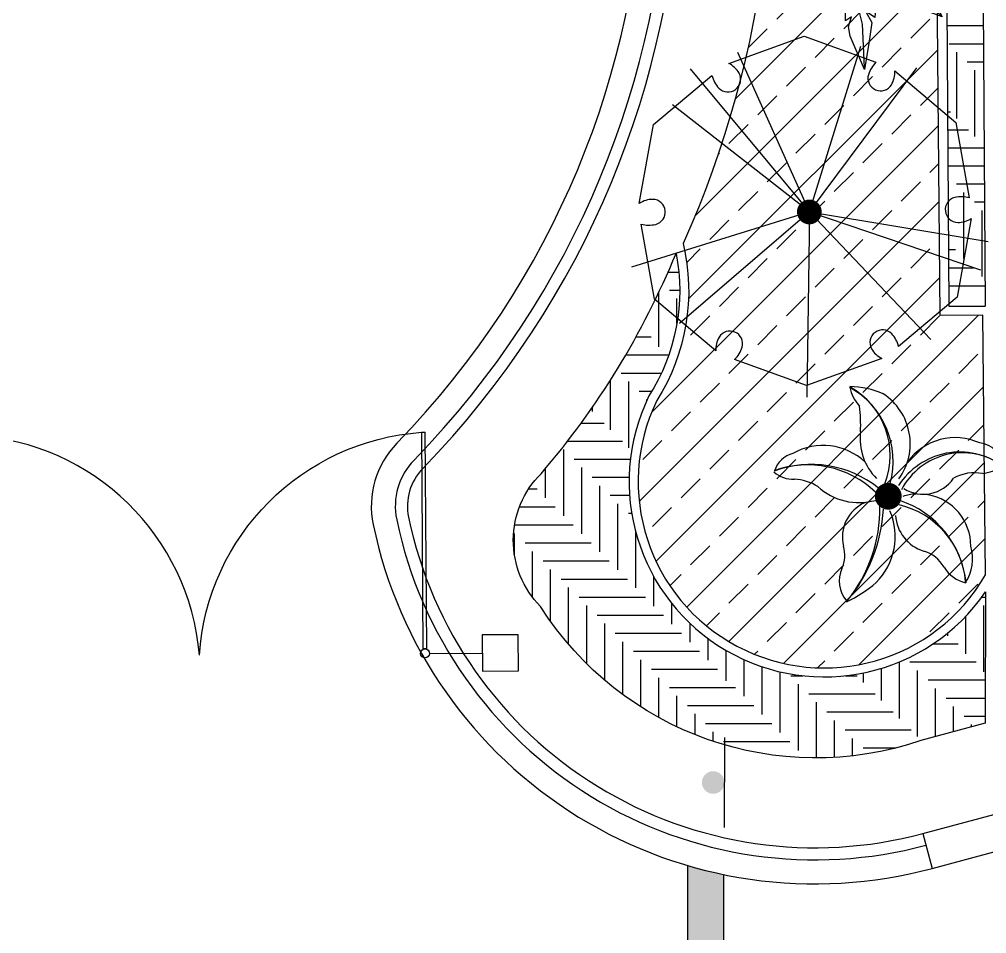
# Model space of a CAD drawing. Header units: feet. Extents: x 919634 to 928945, y 707022 to 708026.
# Drawn here: x 920597.4 to 920651, y 707487.3 to 707537.9 of the extents above; entities that cross this region are included whole.
import ezdxf

# ---------------------------------------------------------------- set-up
doc = ezdxf.new("R2010")
doc.units = ezdxf.units.FT
doc.header["$LTSCALE"] = 20
doc.header["$MEASUREMENT"] = 0
for name, color, linetype in [('-u-site-xref', 7, 'Continuous'), ('LK-TREE-013M', 6, 'Continuous'), ('LK-TREE-025M', 2, 'Continuous'), ('LK-TREE-035M', 123, 'Continuous'), ('LK-TREE-050M', 2, 'Continuous'), ('LK-TREE-TRNK', 32, 'Continuous'), ('LP-PATT-SHAR', 4, 'Continuous'), ('LP-SHAR-BRDR-CONT', 123, 'Continuous'), ('LP-TREE', 15, 'Continuous'), ('Site Plan$0$-u-site-fence', 4, 'Site Plan$0$FENCELINE1'), ('Site Plan$0$SP-SIGNAGE', 4, 'Continuous')]:
    doc.layers.add(name, color=color, linetype=linetype)
doc.layers.add('Site Plan$0$SP-CURB', color=3, linetype='Continuous', lineweight=25)
doc.layers.add('Site Plan$0$SP-PAVEMENT MARKINGS', color=252, linetype='Continuous', lineweight=30)
doc.layers.get('-u-site-xref').off()
doc.linetypes.add('Site Plan$0$FENCELINE1', pattern='A,0.25,-0.1,[133,ltypeshp.shx,S=0.1,R=0,X=-0.1,Y=0],-0.1,1', length=1.45)

# ---------------------------------------------------------------- blocks, each defined once
blk = doc.blocks.new('Site Plan')
at = {"layer": 'Site Plan$0$SP-PAVEMENT MARKINGS'}
h = blk.add_hatch(color=256, dxfattribs=at)
h.dxf.hatch_style = 1
edge = h.paths.add_edge_path()
edge.add_line((920636.3993096803, 707479.2252593358), (920634.3993096803, 707479.225259336))
edge.add_line((920634.3993096803, 707479.225259336), (920634.3993096802, 707491.076814324))
edge.add_arc((920641.4447068279, 707515.0635268465), 24.99999997206151, 253.6313875888303, 258.3568327674147)
edge.add_line((920636.3993096803, 707490.5779399385), (920636.3993096803, 707479.2252593358))
at = {"layer": 'Site Plan$0$SP-SIGNAGE'}
h = blk.add_hatch(color=256, dxfattribs=at)
edge = h.paths.add_edge_path()
edge.add_arc((920635.8035292877, 707495.678842915), 0.6250000000000013, 449.8343584087905, 809.8343584087904)
at = {"layer": 'Site Plan$0$-u-site-fence', "ltscale": 0.12}
for p, q in [((920619.6442505204, 707515.0744619274, -0.001247790146053585), (920619.857196133, 707515.0759750983, -0.001247612717425239)), ((920619.9424519012, 707503.0780946361, -0.001247790656195957), (920619.7283406135, 707503.0735196217, -0.00124778804625042)), ((920620.0887612371, 707502.8292180233, -0.001247789351223216), (920623.0086994477, 707502.8490095575, -0.0123729324352605))]:
    blk.add_line(p, q, dxfattribs=at)
at = {"layer": 'Site Plan$0$-u-site-fence', "ltscale": 0.12, "extrusion": (1.205829802479589e-08, -1.473720138234427e-08, 0.9999999999999999)}
for p, q in [((920619.6442505204, 707515.0744619274, -0.001247610171963454), (920619.7283406135, 707503.0735196217, -0.00124778804625042)), ((920619.942474804, 707503.0748715571, -0.001247790608420563), (920619.857196133, 707515.0759750983, -0.001247612717425239))]:
    blk.add_line(p, q, dxfattribs=at)
at = {"layer": 'Site Plan$0$-u-site-fence', "ltscale": 0.12, "elevation": -2.70426583903749e-08}
for points in [[(920607.3391411835, 707502.7313085106, -0.3744638849731128), (920619.6442505203, 707515.0744619273)], [(920607.3391411835, 707502.7313085106, 0.3744874482548909), (920594.8548542926, 707514.8916336265)]]:
    blk.add_lwpolyline(points, format="xyb", dxfattribs=at)
at = {"layer": 'Site Plan$0$-u-site-fence', "ltscale": 0.12, "extrusion": (1.396516859072723e-10, -1.338613700532753e-08, 1), "elevation": -0.02171458174163501}
blk.add_lwpolyline([(920623.0012523503, 707503.8489819095), (920623.015876622, 707501.8490353776), (920625.0158231539, 707501.8636596495), (920625.0011988822, 707503.8636061813)], close=True, dxfattribs=at)
at = {"layer": 'Site Plan$0$-u-site-fence'}
blk.add_circle((920619.8387841946, 707502.8258300864, -0.001247789351223216), 0.2499999999999999, dxfattribs=at)
at = {"layer": 'Site Plan$0$SP-CURB'}
for p, q in [((920647.417467534, 707492.8525807065), (920683.0060265469, 707502.4227244098)), ((920647.9368380295, 707490.9211940833), (920683.5253970425, 707500.4913377865)), ((920647.417467534, 707492.8525807065), (920647.9368380295, 707490.9211940833))]:
    blk.add_line(p, q, dxfattribs=at)
for centre, radius, start, end in [((920583.3747223493, 707548.3861012585), 49.99999999999999, 315.8213768907303, 40.58885801527491), ((920583.3747223493, 707548.3861012585), 50.66999999999999, 315.8213768908091, 40.58885801527491), ((920583.3747223493, 707548.3861012585), 48.66999999999999, 315.8213768907387, 40.58885801527491), ((920621.8652721032, 707510.9836082982), 5, 135.8213768906347, 191.7707279927783), ((920621.8652721032, 707510.9836082982), 3.67, 135.8213768906347, 191.7707279927783), ((920621.8652721032, 707510.9836082982), 3, 135.8213768906347, 191.7707279927783), ((920641.4447068351, 707515.0635268735), 23.67, 191.7707279921078, 285.051386687238), ((920641.4447068351, 707515.0635268735), 23, 191.770727992123, 285.051386687238), ((920641.4447068351, 707515.0635268735), 25, 191.7707279923103, 285.051386687238)]:
    blk.add_arc(centre, radius, start, end, dxfattribs=at)
at = {"layer": 'Site Plan$0$SP-PAVEMENT MARKINGS'}
for p, q in [((920634.3993096803, 707479.225259336, -4.429038837007166e-08), (920634.3993096802, 707491.076814324, -4.429038837007166e-08)), ((920636.3993096803, 707479.225259336, -4.429038837007166e-08), (920636.3993096803, 707490.5779399385, -4.429038837007166e-08))]:
    blk.add_line(p, q, dxfattribs=at)
at = {"layer": 'Site Plan$0$SP-SIGNAGE'}
blk.add_line((920636.4357472778, 707498.1746506101), (920636.4213060741, 707493.1794214848), dxfattribs=at)
blk = doc.blocks.new('TREE-PALM-041')
at = {"layer": 'LK-TREE-013M'}
for centre, radius, start, end in [((-0.3720001010839553, 0.1633982030932231), 0.3946546645720077, 344.7767662460449, 61.06918087828702), ((-0.3557800107024036, 0.1912123929162917), 0.3647523954599728, 338.6685595625743, 60.93853459792339), ((0.3341882467089761, -0.1338205829788421), 0.3402027790991649, 54.08927960762809, 147.3792399929219), ((0.345735847686484, -0.1173506063655907), 0.3200904228407903, 54.03427963616576, 152.4700259137816), ((-0.3597265340679598, -0.3546190761911205), 0.5029787695845125, 51.62245845853408, 110.1515818451622), ((-0.3762428748345599, -0.3100897383968757), 0.456426603592083, 46.19810053706463, 109.9457256011484), ((-0.04039007262139194, -0.4329306432186399), 0.4028327884091354, 4.984854820659012, 76.91433106630018), ((-0.08825263496379421, -0.4507209637926621), 0.4535954247626602, 5.932074235472769, 71.72583644396758), ((-0.7226320769002825, -0.05830830002738452), 0.6833584335641294, 320.9912903199319, 0.9579518287380175), ((-0.7589573112084338, -0.01726299157020605), 0.7374757485412952, 320.289734410527, 356.6001810902341)]:
    blk.add_arc(centre, radius, start, end, dxfattribs=at)
at = {"layer": 'LK-TREE-035M'}
for centre, radius, start, end in [((-0.1846703125824263, 0.1099836142084385), 0.4015795507720148, 66.30428091647485, 89.2587755891199), ((-0.01224742359372044, 0.5395139502523918), 0.1700019813296681, 190.3648824644931, 224.1150875254641), ((-0.1753860951066315, 0.2450049370900587), 0.2780024929228615, 323.8982852846357, 56.82995166977268), ((-0.8160024272200985, 0.3340684748091718), 0.6872459064238372, 357.2418459629196, 7.281689392615421), ((0.1352237847026743, 0.2695692884450267), 0.2666352025494512, 173.2307167638281, 224.6322289046691), ((0.3126471579823544, -0.003261728845778578), 0.2767751410075551, 65.5808511835087, 143.6588378721419), ((-0.3034542310599875, -0.04664386010379928), 0.2837860604912572, 46.33436015151633, 119.9192806013734), ((0.4153584020736218, 0.1305565764607692), 0.1187767134747549, 4.309482764750429, 84.34210055537733), ((-0.4159287384258903, 0.08228028413945054), 0.1205980544157748, 103.949490436853, 162.4386022652788), ((0.4060645058928856, 0.3534959403210607), 0.2501605639862223, 277.8159981576401, 300.0135730388296), ((-0.4444319926324738, 0.2131647580703628), 0.1336970850788915, 228.2207110762874, 272.7252192577104), ((0.4014340550182567, -0.09356567294122442), 0.2029395839915697, 79.0208111955847, 118.4618557265303), ((-0.4501784669753874, -0.1470504408027296), 0.2269922223874085, 57.70628849375749, 86.94353297128266), ((0.1635472238890259, 0.1788427006183682), 0.1696018012809064, 237.7456378087568, 326.3428075352856), ((-0.1359969818801972, 0.2578830844785713), 0.2874109908967901, 227.8406651239947, 285.3885791541096), ((0.1424639717921536, -0.2322170046852676), 0.2429536356617547, 93.04273322661936, 107.8907388375017), ((0.1424639717921536, -0.2322170046852676), 0.2429536356617547, 359.9177546433144, 79.84312436027638), ((-0.03908464121343513, -0.1903690957655257), 0.17496919302517, 113.9028067890646, 194.262204784065), ((-0.2691921133324229, -0.188228417281735), 0.3018404628052165, 314.7283526556522, 23.33723518404131), ((0.2198894997686693, -0.07769051944935512), 0.1862759094385831, 183.6257716349712, 252.7755832007347), ((-0.3583120795778143, -0.2747798158623738), 0.1552468162311555, 336.5198443062374, 15.43009549067513), ((0.1249626041754084, -0.4041746413631628), 0.153792794085995, 28.2288244625194, 75.01416279318904), ((0.1900078985063374, -0.2907720176543904), 0.203894153378254, 326.1720584875999, 16.58712093933369), ((-0.0843684182544564, -0.3953670706492218), 0.1440668918426463, 155.9413198106372, 219.7740130270225), ((0.4014322046977838, -0.2421414856262558), 0.1668673461453525, 212.3504327989154, 256.3272044214457), ((-0.4341523985469564, 0.02564235427329464), 0.5708483742134385, 294.7573737119525, 311.3826887409983)]:
    blk.add_arc(centre, radius, start, end, dxfattribs=at)
at = {"layer": 'LK-TREE-TRNK', "const_width": 0.0625}
blk.add_lwpolyline([(-0.0261093559890071, 0.01717160533669926, 1), (0.0261093559890071, -0.01717160533669926, 1)], format="xyb", close=True, dxfattribs=at)
blk = doc.blocks.new('TREE-PALM-011')
at = {"layer": 'LK-TREE-013M'}
for p, q in [((-0.02606076180344985, 0.4252097812772035), (0.1152668843908202, 0.4174018982217689)), ((-0.2120610753474637, 0.1753468888265033), (-0.3953958958532837, 0.38449880203801)), ((0.2967362196898762, 0.1717709203927882), (0.4747340253587709, 0.2211650958759037)), ((0.1607096888407114, 0.107282977693913), (0.2967362196898762, 0.1717709203927882)), ((-0.2975017776167306, -0.02171478398540216), (-0.6068007820766752, -0.07619428437141096)), ((-0.05425329643136934, -0.1810456634527142), (-0.01522825632841318, -0.3417236785833708)), ((0.2580276821638563, -0.1672324843330344), (0.3992689619724672, -0.2977013550528795)), ((-0.01522825632841318, -0.3417236785833708), (-0.003177890876855827, -0.5679785185395332))]:
    blk.add_line(p, q, dxfattribs=at)
at = {"layer": 'LK-TREE-025M'}
for p, q in [((-0.1033425090605249, 0.342090501139964), (-0.06870779679704242, 0.4874624456545504)), ((-0.07615701340867531, 0.3034243864163884), (-0.02606076180344985, 0.4252097812772035)), ((-0.3761016611728962, 0.336661059015583), (-0.4139448540420005, 0.400140645814318)), ((-0.4139448540420005, 0.400140645814318), (-0.2769309512576399, 0.326338625492852)), ((-0.3471162194529143, 0.2250875212435801), (-0.3761016611728962, 0.336661059015583)), ((-0.2769309512576399, 0.326338625492852), (-0.2321508370502841, 0.2963074193010726)), ((-0.0469713078740881, 0.258196522096128), (-0.1033425090605249, 0.342090501139964)), ((-0.2091155627230421, 0.2161145326942702), (-0.1930896502939561, 0.2676973335012747)), ((-0.09780137832970581, 0.2758684624127667), (-0.0469713078740881, 0.258196522096128)), ((-0.09152929823827094, 0.1886135358276562), (-0.09780137832970581, 0.2758684624127667)), ((0.2879840941773466, 0.1985629088542495), (0.3556708152781596, 0.2551807985270429)), ((0.3556708152781596, 0.2551807985270429), (0.4927845069180137, 0.225118695245925)), ((-0.008709302486550996, 0.1266594084947528), (-0.04442104276799341, 0.2421526873135136)), ((0.04199575471233175, 0.1219796767861538), (0.1582135768852595, 0.2037722456465048)), ((0.1522325124032022, 0.1428193193791927), (0.1928019435147519, 0.2106438240123225)), ((0.1928019435147519, 0.2106438240123225), (0.3042911409759199, 0.2420561374082197)), ((-0.3124027341833937, 0.1817475247666209), (-0.2542140408353362, 0.1853896066773686)), ((-0.2372568361932963, 0.09364641142072827), (-0.3124027341833937, 0.1817475247666209)), ((-0.1129133362360619, 0.1235610605983197), (-0.2120610753474637, 0.1753468888265033)), ((-0.02785454366050999, 0.01622900575413411), (-0.1129133362360619, 0.1235610605983197)), ((-0.05445436921891655, 0.09525448327561747), (-0.03645950478934878, 0.1314349300489113)), ((-0.0107838260222195, 0.03110919071892937), (-0.008709302486550996, 0.1266594084947528)), ((0.02700261934799641, 0.01116614298883434), (0.1607096888407114, 0.107282977693913)), ((-0.2145153611277806, 0.06851884300853328), (-0.1361027371471266, 0.07286376084293522)), ((-0.1935604811345684, 0.0481887910742671), (-0.2145153611277806, 0.06851884300853328)), ((-0.4969566701592782, -0.03119945224231913), (-0.3895122588246238, 7.229396884156358e-05)), ((-0.3895122588246238, 7.229396884156358e-05), (-0.2110482922848576, 0.03867176598310351)), ((-0.2110482922848576, 0.03867176598310351), (-0.08428236395226918, 0.003390444669854276)), ((-0.08428236395226918, 0.003390444669854276), (-0.1935604811345684, 0.0481887910742671)), ((-0.6274391394735517, -0.07542084650449965), (-0.4969566701592782, -0.03119945224231913)), ((-0.1964885532985647, -0.03702154759610465), (-0.2975017776167306, -0.02171478398540216)), ((-0.03456769124227321, -0.01606252259938401), (-0.1964885532985647, -0.03702154759610465)), ((-0.0145148179155683, -0.04184864558801138), (-0.05425329643136934, -0.1810456634527142)), ((0.02965326779710153, -0.02498176323187096), (0.157554800381007, -0.09737268968154922)), ((-0.5233584593325702, -0.08719251385615223), (-0.6274391394735517, -0.07542084650449965)), ((-0.4615684624030223, -0.09395442212658622), (-0.4422441617526829, -0.06736495499318806)), ((-0.3134885118430475, -0.1365943663322753), (-0.4615684624030223, -0.09395442212658622)), ((-0.2599286543512846, -0.1395926228456474), (-0.2187407276269084, -0.08956517716922008)), ((-0.1164185291212902, -0.09734828526825368), (-0.07824152380254645, -0.05390495114204441)), ((-0.1076197884984254, -0.1407789545021814), (-0.1164185291212902, -0.09734828526825368)), ((0.09952948805343453, -0.135199829094546), (-0.003725748405713603, -0.08609380510823428)), ((0.157554800381007, -0.09737268968154922), (0.2580276821638563, -0.1672324843330344)), ((-0.2078180306884292, -0.1475008495847447), (-0.2599286543512846, -0.1395926228456474)), ((-0.121190715814663, -0.1930863722236538), (-0.1076197884984254, -0.1407789545021814)), ((0.1415734827784547, -0.1564168461188089), (0.1280615659885314, -0.1171996436330716)), ((-0.1034934457134682, -0.2362077936511753), (-0.121190715814663, -0.1930863722236538)), ((0.202988888929184, -0.2223169721473113), (0.1415734827784547, -0.1564168461188089)), ((0.2540719803172919, -0.2472695274916887), (0.2206109348180689, -0.1933568602118854)), ((-0.1021032224108183, -0.322822443632667), (-0.1034934457134682, -0.2362077936511753)), ((0.4050005041073632, -0.3019594897661122), (0.2540719803172919, -0.2472695274916887)), ((-0.06958258522311667, -0.3030637765358577), (-0.1021032224108183, -0.322822443632667)), ((-0.08644556831444561, -0.3538657335545068), (-0.06958258522311667, -0.3030637765358577)), ((-0.07658484953375932, -0.4045489043792401), (-0.08644556831444561, -0.3538657335545068)), ((-0.001666642691645848, -0.579320894580512), (-0.07658484953375932, -0.4045489043792401))]:
    blk.add_line(p, q, dxfattribs=at)
at = {"layer": 'LK-TREE-035M'}
for p, q in [((-0.06870779679704242, 0.4874624456545504), (0.1176243832939576, 0.4161843022121161)), ((0.1176243832939576, 0.4161843022121161), (0.04387504105264384, 0.3941828926057553)), ((0.02492254752874601, 0.3335891085726033), (-0.01702444199315778, 0.3054035079793991)), ((-0.01702444199315778, 0.3054035079793991), (0.0300356442592431, 0.3029893011957654)), ((-0.2321508370502841, 0.2963074193010726), (-0.2091155627230421, 0.2161145326942702)), ((-0.1930896502939561, 0.2676973335012747), (-0.1183717863042091, 0.2152184515057343)), ((-0.2542140408353362, 0.1853896066773686), (-0.3471162194529143, 0.2250875212435801)), ((-0.1183717863042091, 0.2152184515057343), (-0.09152929823827094, 0.1886135358276562)), ((0.02826804652536907, 0.2373231987613593), (-0.01016197972586497, 0.2011604796628887)), ((-0.01016197972586497, 0.2011604796628887), (0.03823488660768248, 0.2068920720061911)), ((0.1582135768852595, 0.2037722456465048), (0.1522325124032022, 0.1428193193791927)), ((0.3042911409759199, 0.2420561374082197), (0.2879840941773466, 0.1985629088542495)), ((-0.03645950478934878, 0.1314349300489113), (-0.008740543820266566, 0.07020175525633476)), ((0.3566801153558288, 0.1329158037582658), (0.2444318550971047, 0.1233453354455989)), ((0.2444318550971047, 0.1233453354455989), (0.3309684972138882, 0.1036745574533811)), ((-0.1361027371471266, 0.07286376084293522), (-0.2372568361932963, 0.09364641142072827)), ((0.2452035827869565, 0.05452774442080965), (0.1912283561871106, 0.04617248634297511)), ((0.1912283561871106, 0.04617248634297511), (0.2186830074196848, 0.02525838467897756)), ((-0.06792187393222093, -0.04787677588461037), (-0.2078180306884292, -0.1475008495847447)), ((-0.4422441617526829, -0.06736495499318806), (-0.5233584593325702, -0.08719251385615223)), ((-0.2187407276269084, -0.08956517716922008), (-0.3134885118430475, -0.1365943663322753)), ((-0.07824152380254645, -0.05390495114204441), (-0.2045822017871899, -0.1473883958369555)), ((-0.003725748405713603, -0.08609380510823428), (0.05403742182389237, -0.1545993539571811)), ((0.2499765346216805, -0.05950711091018945), (0.1889737139266003, -0.07539600494828136)), ((0.1889737139266003, -0.07539600494828136), (0.2710157549257417, -0.0822640345203638)), ((0.1280615659885314, -0.1171996436330716), (0.09952948805343453, -0.135199829094546)), ((-0.0004592951856636773, -0.1945601706957873), (0.05529341038794655, -0.2606570907829209)), ((0.06529114755957721, -0.1987546401055695), (-0.0004592951856636773, -0.1945601706957873)), ((0.2206109348180689, -0.1933568602118854), (0.202988888929184, -0.2223169721473113)), ((0.332100132279237, -0.1619445468160023), (0.4050005041073632, -0.3019594897661122)), ((0.05198590606815401, -0.3053184187963538), (0.00304855198649534, -0.2721919508880788)), ((0.00304855198649534, -0.2721919508880788), (0.03670639154435662, -0.3317673187450225)), ((0.02312001568344613, -0.4302415251827512), (-0.001666642691645848, -0.579320894580512))]:
    blk.add_line(p, q, dxfattribs=at)
at = {"layer": 'LK-TREE-050M'}
for p, q in [((0.04387504105264384, 0.3941828926057553), (0.02492254752874601, 0.3335891085726033)), ((0.0300356442592431, 0.3029893011957654), (0.02826804652536907, 0.2373231987613593)), ((0.03823488660768248, 0.2068920720061911), (0.04199575471233175, 0.1219796767861538)), ((0.4927845069180137, 0.225118695245925), (0.3566801153558288, 0.1329158037582658)), ((-0.09232325094185967, 0.1893132064690377), (-0.05969310848112741, 0.1490983731284601)), ((-0.05969310848112741, 0.1490983731284601), (-0.05445436921891655, 0.09525448327561747)), ((0.3309684972138882, 0.1036745574533811), (0.2452035827869565, 0.05452774442080965)), ((0.2186830074196848, 0.02525838467897756), (0.1263557624333487, 0.001801408797540205)), ((0.1263557624333487, 0.001801408797540205), (0.2499765346216805, -0.05950711091018945)), ((0.2710157549257417, -0.0822640345203638), (0.332100132279237, -0.1619445468160023)), ((0.05403742182389237, -0.1545993539571811), (0.06529114755957721, -0.1987546401055695)), ((0.05529341038794655, -0.2606570907829209), (0.05198590606815401, -0.3053184187963538)), ((0.03670639154435662, -0.3317673187450225), (0.02312001568344613, -0.4302415251827512))]:
    blk.add_line(p, q, dxfattribs=at)
at = {"layer": 'LK-TREE-TRNK', "const_width": 0.0375}
blk.add_lwpolyline([(0.001371215739567333, -0.01869979324472837, 1), (-0.001371215739624176, 0.01869979324472837, 1)], format="xyb", close=True, dxfattribs=at)
blk = doc.blocks.new('TREE-DCID-109')
at = {"layer": 'LK-TREE-013M'}
for q in [(-0.2166500179826585, 0.4823717540616883), (-0.3601145663802754, 0.4331494471145447), (0.517799688297174, -0.1756967119105255), (0.5411972765790551, -0.08973717540862935)]:
    blk.add_line((0, 0), q, dxfattribs=at)
at = {"layer": 'LK-TREE-025M'}
for q in [(0.3255488117082166, 0.4360770788698858), (-0.5380278299170698, -0.1671362488681467), (-0.3928847481928415, -0.3377660838132428)]:
    blk.add_line((0, 0), q, dxfattribs=at)
at = {"layer": 'LK-TREE-035M'}
for q in [(0.1553565035567317, 0.5017498904846036), (-0.4146117905927724, 0.3240326438288861), (-0.007274405883975987, -0.5610814594255942), (0.3672781784027848, -0.3858769121981993)]:
    blk.add_line((0, 0), q, dxfattribs=at)
at = {"layer": 'LK-TREE-050M'}
blk.add_lwpolyline([(0.2584786559970667, 0.4268626303226171), (0.4439277190902544, 0.2703980164522264), (0.4842933250632768, 0.04269808410359133, 0.1271889369582335), (0.4404039055287399, 0.04376765122555071, 0.8753183136220222), (0.4490377769191127, -0.03179279157851056, 0.1490760554437799), (0.4900553474947174, -0.01954737550922658), (0.4472775486362366, -0.25838328219114), (0.2702664257688525, -0.4071908885772473, 0.1271889369582343), (0.2492479883002545, -0.3686467527420234, 0.8753183136220385), (0.1881276610059217, -0.4139041261011158, 0.1490760554437781), (0.2192412876896412, -0.4433036761864813), (-0.008985574262055707, -0.525674968998004), (-0.2263623031024622, -0.4467826430354762, 0.1271889369582332), (-0.2034913210365517, -0.4093080743222117, 0.8753183136220306), (-0.2732455197212289, -0.3790050048772429, 0.1490760554437717), (-0.2831494636131424, -0.4206499710318923), (-0.4685985267063302, -0.2641853571615016), (-0.5089641326793526, -0.03648542481286654, 0.1271889369582335), (-0.4650747131448156, -0.03755499193482592, 0.8753183136220322), (-0.4737085845351885, 0.03800545086923535, 0.1490760554437723), (-0.5147261551107931, 0.02576003479995137), (-0.4719483562523124, 0.2645959414818648), (-0.2949372333849283, 0.4134035478679721, 0.1271889369582334), (-0.2739187959163303, 0.3748594120327482, 0.8753183136220326), (-0.2127984686219975, 0.4201167853918406, 0.1490760554437743), (-0.243912095305717, 0.449516335477206), (-0.01568523335402006, 0.5318876282887288), (0.2016914954863864, 0.452995302326201, 0.1271889369582338), (0.1788205134204759, 0.4155207336129365, 0.8753183136220314), (0.2485747121051531, 0.3852176641679677, 0.1490760554437729)], format="xyb", close=True, dxfattribs=at)
at = {"layer": 'LK-TREE-TRNK', "const_width": 0.03749999999999999}
blk.add_lwpolyline([(-0.01875000000001137, 0, 1), (0.01875000000001137, 0, 1)], format="xyb", close=True, dxfattribs=at)

msp = doc.modelspace()

# ---------------------------------------------------------------- block references
at = {"layer": '-u-site-xref'}
msp.add_blockref('Site Plan', (0, 0), dxfattribs=at)

# ---------------------------------------------------------------- next in the draw order: hatches: boundary and pattern name
at = {"layer": 'LP-PATT-SHAR'}
h = msp.add_hatch(dxfattribs=at)
h.set_pattern_fill('ANSI33', color=256, scale=12)
h.set_pattern_definition([(45, (920631.3718869049, 707502.4248962945), (-2.121320343559643, 2.121320343559643), []), (45, (920633.4932072449, 707502.4248962945), (-2.121320343559643, 2.121320343559643), [1.5, -0.75])])
edge = h.paths.add_edge_path()
edge.add_line((920647.9213475825, 707572.6485186124), (920647.767305576, 707590.0776005465))
edge.add_arc((920645.5652693444, 707581.9446609882), 8.425774114310684, 74.85009917009799, 190.8299261049961)
edge.add_arc((920649.6176023862, 707582.7198786685), 12.55159106790146, 190.8299261048512, 212.8129327562211)
edge.add_arc((920627.0896413233, 707568.1944005208), 14.25323210014429, -39.95453974932269, 32.81293275450952, ccw=False)
edge.add_arc((920583.3747223482, 707548.3861012586), 55.67000000121737, -24.238313087657673, 11.0344206137392, ccw=False)
edge.add_arc((920623.1576183853, 707522.9027918788), 11.28991060051113, -32.45150913152298, 13.465385738837028, ccw=False)
edge.add_arc((920641.9621528574, 707512.3401735347), 10.31335193387672, 154.101704788007, 329.9271760709222)
edge.add_line((920650.8872161931, 707507.1721494861), (920650.7422028369, 707521.5591264282))
edge.add_line((920650.7422028369, 707521.5591264282), (920648.3730717745, 707521.5381875338))
edge.add_line((920648.3730717745, 707521.5381875338), (920647.9213475825, 707572.6485186124))
h = msp.add_hatch(dxfattribs=at)
h.set_pattern_fill('LAFX-A220-HBDASH', color=256, scale=22, pattern_type=2)
h.set_pattern_definition([(0, (920664.2668829826, 707513.8204857955), (0, 22), [3.66674, -18.333333333326]), (0, (920663.2667629825, 707514.8203857954), (0, 22), [3.66674, -18.333333333326]), (0, (920662.2668629825, 707515.8205057954), (0, 22), [3.66674, -18.333333333326]), (0, (920661.2667429826, 707516.8204057955), (0, 22), [3.66674, -18.333333333326]), (0, (920660.2668429825, 707517.8205257955), (0, 22), [3.66674, -18.333333333326]), (0, (920666.8670629825, 707518.5876657955), (0, 22), [3.66674, -18.333333333326]), (0, (920659.2667229825, 707518.8204257954), (0, 22), [3.66674, -18.333333333326]), (0, (920665.8671629825, 707519.5875657954), (0, 22), [3.66674, -18.333333333326]), (0, (920658.2668229825, 707519.8205457955), (0, 22), [3.66674, -18.333333333326]), (0, (920664.8670429825, 707520.5876637954), (0, 22), [3.66674, -18.333333333326]), (0, (920657.2667029825, 707520.8204897954), (0, 22), [3.66674, -18.333333333326]), (0, (920663.8671429825, 707521.5876517955), (0, 22), [3.66674, -18.333333333326]), (0, (920656.2668029825, 707521.8204777954), (0, 22), [3.66674, -18.333333333326]), (0, (920662.8670229826, 707522.5876617954), (0, 22), [3.66674, -18.333333333326]), (0, (920655.2669029825, 707522.8204877954), (0, 22), [3.66674, -18.333333333326]), (0, (920669.5422629825, 707523.1791097955), (0, 22), [3.66674, -18.333333333326]), (0, (920661.8671229825, 707523.5876497955), (0, 22), [3.66674, -18.333333333326]), (0, (920654.2667829825, 707523.8204977955), (0, 22), [3.66674, -18.333333333326]), (0, (920668.5421429825, 707524.1790977954), (0, 22), [3.66674, -18.333333333326]), (0, (920660.8670029825, 707524.5877257955), (0, 22), [3.66674, -18.333333333326]), (0, (920653.2668829826, 707524.8204857955), (0, 22), [3.66674, -18.333333333326]), (0, (920667.5422429825, 707525.1790857954), (0, 22), [3.66674, -18.333333333326]), (0, (920659.8671029825, 707525.5876257954), (0, 22), [3.66674, -18.333333333326]), (0, (920652.2667629825, 707525.8203857954), (0, 22), [3.66674, -18.333333333326]), (0, (920666.5421229826, 707526.1792057954), (0, 22), [3.66674, -18.333333333326]), (0, (920658.8669829825, 707526.5877457955), (0, 22), [3.66674, -18.333333333326]), (0, (920651.2668629825, 707526.8205057954), (0, 22), [3.66674, -18.333333333326]), (0, (920665.5422229825, 707527.1791057955), (0, 22), [3.66674, -18.333333333326]), (0, (920657.8670829826, 707527.5876457954), (0, 22), [3.66674, -18.333333333326]), (0, (920650.2668089825, 707527.8204057955), (0, 22), [3.66674, -18.333333333326]), (0, (920664.5421029825, 707528.1790057954), (0, 22), [3.66674, -18.333333333326]), (0, (920656.8671829825, 707528.5877657954), (0, 22), [3.66674, -18.333333333326]), (0, (920649.2667989825, 707528.8205257955), (0, 22), [3.66674, -18.333333333326]), (0, (920663.5422029825, 707529.1791257955), (0, 22), [3.66674, -18.333333333326]), (0, (920655.8670629825, 707529.5876657955), (0, 22), [3.66674, -18.333333333326]), (0, (920648.2668109825, 707529.8204257954), (0, 22), [3.66674, -18.333333333326]), (0, (920662.5420829825, 707530.1790257954), (0, 22), [3.66674, -18.333333333326]), (0, (920654.8671629825, 707530.5875657954), (0, 22), [3.66674, -18.333333333326]), (0, (920647.2668009825, 707530.8205457955), (0, 22), [3.66674, -18.333333333326]), (0, (920661.5421829826, 707531.1791457954), (0, 22), [3.66674, -18.333333333326]), (0, (920653.8670429825, 707531.5876857955), (0, 22), [3.66674, -18.333333333326]), (0, (920646.2667029825, 707531.8204457954), (0, 22), [3.66674, -18.333333333326]), (0, (920660.5420629826, 707532.1790457955), (0, 22), [3.66674, -18.333333333326]), (0, (920652.8671429825, 707532.5875857954), (0, 22), [3.66674, -18.333333333326]), (0, (920645.2668029825, 707532.8205657954), (0, 22), [3.66674, -18.333333333326]), (0, (920659.5421629825, 707533.1791657954), (0, 22), [3.66674, -18.333333333326]), (0, (920651.8670229826, 707533.5877057954), (0, 22), [3.66674, -18.333333333326]), (0, (920644.2669029825, 707533.8204657955), (0, 22), [3.66674, -18.333333333326]), (0, (920658.5422629825, 707534.1790657955), (0, 22), [3.66674, -18.333333333326]), (0, (920650.8671229825, 707534.5876057955), (0, 22), [3.66674, -18.333333333326]), (0, (920643.2667829825, 707534.6828657954), (0, 22), [3.66674, -18.333333333326]), (0, (920657.5421429825, 707535.1791857955), (0, 22), [3.66674, -18.333333333326]), (0, (920649.8670909825, 707535.5877257955), (0, 22), [3.66674, -18.333333333326]), (0, (920656.5422429825, 707536.1790857954), (0, 22), [3.66674, -18.333333333326]), (0, (920648.8670809825, 707536.5876257954), (0, 22), [3.66674, -18.333333333326]), (0, (920655.5421229826, 707537.1792057954), (0, 22), [3.66674, -18.333333333326]), (0, (920647.8670709825, 707537.5877457955), (0, 22), [3.66674, -18.333333333326]), (0, (920654.5422229825, 707538.1791057955), (0, 22), [3.66674, -18.333333333326]), (0, (920646.8670829826, 707538.5876457954), (0, 22), [3.66674, -18.333333333326]), (0, (920653.5421029825, 707539.1790057954), (0, 22), [3.66674, -18.333333333326]), (0, (920645.8671829825, 707539.4500457954), (0, 22), [3.66674, -18.333333333326]), (0, (920652.5422029825, 707540.1791257955), (0, 22), [3.66674, -18.333333333326]), (0, (920651.5420829825, 707541.1790257954), (0, 22), [3.66674, -18.333333333326]), (0, (920650.5421609825, 707542.1791457954), (0, 22), [3.66674, -18.333333333326]), (0, (920649.5421729825, 707543.1790457955), (0, 22), [3.66674, -18.333333333326]), (0, (920648.5421629825, 707544.0414457954), (0, 22), [3.66674, -18.333333333326]), (90, (920669.9585029825, 707519.0415257955), (-22, 1.347111479062089e-15), [3.66674, -18.333333333326]), (90, (920668.9586029825, 707520.0414477955), (-22, 1.347111479062089e-15), [3.66674, -18.333333333326]), (90, (920667.9584829825, 707521.0414357955), (-22, 1.347111479062089e-15), [3.66674, -18.333333333326]), (90, (920667.2835229825, 707514.4499057954), (-22, 1.347111479062089e-15), [3.66674, -18.333333333326]), (90, (920666.9585829825, 707522.0414457954), (-22, 1.347111479062089e-15), [3.66674, -18.333333333326]), (90, (920666.2834029825, 707515.4500257955), (-22, 1.347111479062089e-15), [3.66674, -18.333333333326]), (90, (920665.9584629826, 707523.0414557954), (-22, 1.347111479062089e-15), [3.66674, -18.333333333326]), (90, (920665.2835029825, 707516.4499257954), (-22, 1.347111479062089e-15), [3.66674, -18.333333333326]), (90, (920664.9585629825, 707524.0414437954), (-22, 1.347111479062089e-15), [3.66674, -18.333333333326]), (90, (920664.6831229825, 707509.6827257954), (-22, 1.347111479062089e-15), [3.66674, -18.333333333326]), (90, (920664.2833829825, 707517.4500457954), (-22, 1.347111479062089e-15), [3.66674, -18.333333333326]), (90, (920663.9584429825, 707525.0413657954), (-22, 1.347111479062089e-15), [3.66674, -18.333333333326]), (90, (920663.6832229826, 707510.6828457954), (-22, 1.347111479062089e-15), [3.66674, -18.333333333326]), (90, (920663.2834829825, 707518.4499457955), (-22, 1.347111479062089e-15), [3.66674, -18.333333333326]), (90, (920662.9585429825, 707526.0414857954), (-22, 1.347111479062089e-15), [3.66674, -18.333333333326]), (90, (920662.6831029825, 707511.6827457955), (-22, 1.347111479062089e-15), [3.66674, -18.333333333326]), (90, (920662.2833629826, 707519.4500657954), (-22, 1.347111479062089e-15), [3.66674, -18.333333333326]), (90, (920661.9584229825, 707527.0413857955), (-22, 1.347111479062089e-15), [3.66674, -18.333333333326]), (90, (920661.6832029825, 707512.6828657954), (-22, 1.347111479062089e-15), [3.66674, -18.333333333326]), (90, (920661.2834629825, 707520.4500097955), (-22, 1.347111479062089e-15), [3.66674, -18.333333333326]), (90, (920660.9585229825, 707528.0415057954), (-22, 1.347111479062089e-15), [3.66674, -18.333333333326]), (90, (920660.6830829825, 707513.6827657955), (-22, 1.347111479062089e-15), [3.66674, -18.333333333326]), (90, (920660.2833429825, 707521.4499977954), (-22, 1.347111479062089e-15), [3.66674, -18.333333333326]), (90, (920659.9586229825, 707529.0414057955), (-22, 1.347111479062089e-15), [3.66674, -18.333333333326]), (90, (920659.6831829825, 707514.6828857955), (-22, 1.347111479062089e-15), [3.66674, -18.333333333326]), (90, (920659.2834429825, 707522.4500077955), (-22, 1.347111479062089e-15), [3.66674, -18.333333333326]), (90, (920658.9585029825, 707530.0415257955), (-22, 1.347111479062089e-15), [3.66674, -18.333333333326]), (90, (920658.6830629825, 707515.6827857954), (-22, 1.347111479062089e-15), [3.66674, -18.333333333326]), (90, (920658.2835429825, 707523.4499957955), (-22, 1.347111479062089e-15), [3.66674, -18.333333333326]), (90, (920657.9586029825, 707531.0414257954), (-22, 1.347111479062089e-15), [3.66674, -18.333333333326]), (90, (920657.6831629825, 707516.6829057954), (-22, 1.347111479062089e-15), [3.66674, -18.333333333326]), (90, (920657.2834229826, 707524.4500057955), (-22, 1.347111479062089e-15), [3.66674, -18.333333333326]), (90, (920656.9584829825, 707532.0415457954), (-22, 1.347111479062089e-15), [3.66674, -18.333333333326]), (90, (920656.6832629825, 707517.6828057955), (-22, 1.347111479062089e-15), [3.66674, -18.333333333326]), (90, (920656.2835229825, 707525.4499057954), (-22, 1.347111479062089e-15), [3.66674, -18.333333333326]), (90, (920655.9585829825, 707533.0414457954), (-22, 1.347111479062089e-15), [3.66674, -18.333333333326]), (90, (920655.6831429825, 707518.6829257954), (-22, 1.347111479062089e-15), [3.66674, -18.333333333326]), (90, (920655.2834029825, 707526.4500257955), (-22, 1.347111479062089e-15), [3.66674, -18.333333333326]), (90, (920654.9584629826, 707534.0413457955), (-22, 1.347111479062089e-15), [3.66674, -18.333333333326]), (90, (920654.6832429825, 707519.6828257955), (-22, 1.347111479062089e-15), [3.66674, -18.333333333326]), (90, (920654.2835029825, 707527.4499257954), (-22, 1.347111479062089e-15), [3.66674, -18.333333333326]), (90, (920653.9585629825, 707535.0414657955), (-22, 1.347111479062089e-15), [3.66674, -18.333333333326]), (90, (920653.6831229825, 707520.6828357955), (-22, 1.347111479062089e-15), [3.66674, -18.333333333326]), (90, (920653.2833829825, 707528.4500457954), (-22, 1.347111479062089e-15), [3.66674, -18.333333333326]), (90, (920652.9584429825, 707536.0413657954), (-22, 1.347111479062089e-15), [3.66674, -18.333333333326]), (90, (920652.6832229826, 707521.6828237955), (-22, 1.347111479062089e-15), [3.66674, -18.333333333326]), (90, (920652.2834829825, 707529.4499457955), (-22, 1.347111479062089e-15), [3.66674, -18.333333333326]), (90, (920651.9585429825, 707537.0414857954), (-22, 1.347111479062089e-15), [3.66674, -18.333333333326]), (90, (920651.6831029825, 707522.6828337954), (-22, 1.347111479062089e-15), [3.66674, -18.333333333326]), (90, (920651.2833629826, 707530.4500657954), (-22, 1.347111479062089e-15), [3.66674, -18.333333333326]), (90, (920650.9584229825, 707538.0413857955), (-22, 1.347111479062089e-15), [3.66674, -18.333333333326]), (90, (920650.6831589825, 707523.6828217955), (-22, 1.347111479062089e-15), [3.66674, -18.333333333326]), (90, (920650.2834409825, 707531.4499657955), (-22, 1.347111479062089e-15), [3.66674, -18.333333333326]), (90, (920649.9585229825, 707539.0415057954), (-22, 1.347111479062089e-15), [3.66674, -18.333333333326]), (90, (920649.6831709825, 707524.6827657955), (-22, 1.347111479062089e-15), [3.66674, -18.333333333326]), (90, (920649.2834309825, 707532.4500857955), (-22, 1.347111479062089e-15), [3.66674, -18.333333333326]), (90, (920648.9585129825, 707539.9036857955), (-22, 1.347111479062089e-15), [3.66674, -18.333333333326]), (90, (920648.6831609826, 707525.6828857955), (-22, 1.347111479062089e-15), [3.66674, -18.333333333326]), (90, (920648.2834429825, 707533.4499857954), (-22, 1.347111479062089e-15), [3.66674, -18.333333333326]), (90, (920647.6831509825, 707526.6827857954), (-22, 1.347111479062089e-15), [3.66674, -18.333333333326]), (90, (920647.2834329825, 707534.4501057954), (-22, 1.347111479062089e-15), [3.66674, -18.333333333326]), (90, (920646.6831629825, 707527.6829057954), (-22, 1.347111479062089e-15), [3.66674, -18.333333333326]), (90, (920646.2834229826, 707535.3122857955), (-22, 1.347111479062089e-15), [3.66674, -18.333333333326]), (90, (920645.6832629825, 707528.6828057955), (-22, 1.347111479062089e-15), [3.66674, -18.333333333326]), (90, (920644.6831429825, 707529.6829257954), (-22, 1.347111479062089e-15), [3.66674, -18.333333333326]), (90, (920643.6832429825, 707530.5451057955), (-22, 1.347111479062089e-15), [3.66674, -18.333333333326])])
h.paths.add_polyline_path([(920650.8697493961, 707522.0545215864), (920648.8697921407, 707522.0414457954), (920648.5421629825, 707572.1527020391), (920650.542120238, 707572.16577783)])
h = msp.add_hatch(dxfattribs=at)
h.set_pattern_fill('LAFX-A220-HBDASH', color=256, scale=22, pattern_type=2)
h.set_pattern_definition([(0, (920635.0918627381, 707484.5764699946), (0, 22), [3.66674, -18.333333333326]), (0, (920634.091742738, 707485.5763699946), (0, 22), [3.66674, -18.333333333326]), (0, (920633.0918427381, 707486.5764899945), (0, 22), [3.66674, -18.333333333326]), (0, (920632.0917227381, 707487.5763899946), (0, 22), [3.66674, -18.333333333326]), (0, (920631.0918227381, 707488.5765099946), (0, 22), [3.66674, -18.333333333326]), (0, (920637.6920427381, 707489.3436499946), (0, 22), [3.66674, -18.333333333326]), (0, (920630.0917027381, 707489.5764099945), (0, 22), [3.66674, -18.333333333326]), (0, (920636.692142738, 707490.3435499945), (0, 22), [3.66674, -18.333333333326]), (0, (920629.091802738, 707490.5765299946), (0, 22), [3.66674, -18.333333333326]), (0, (920635.692022738, 707491.3436479946), (0, 22), [3.66674, -18.333333333326]), (0, (920628.091682738, 707491.5764739945), (0, 22), [3.66674, -18.333333333326]), (0, (920634.6921227381, 707492.3436359946), (0, 22), [3.66674, -18.333333333326]), (0, (920627.0917827381, 707492.5764619946), (0, 22), [3.66674, -18.333333333326]), (0, (920633.6920027381, 707493.3436459946), (0, 22), [3.66674, -18.333333333326]), (0, (920626.091882738, 707493.5764719945), (0, 22), [3.66674, -18.333333333326]), (0, (920640.367242738, 707493.9350939946), (0, 22), [3.66674, -18.333333333326]), (0, (920632.6921027381, 707494.3436339946), (0, 22), [3.66674, -18.333333333326]), (0, (920625.0917627381, 707494.5764819946), (0, 22), [3.66674, -18.333333333326]), (0, (920639.367122738, 707494.9350819945), (0, 22), [3.66674, -18.333333333326]), (0, (920631.6919827381, 707495.3437099946), (0, 22), [3.66674, -18.333333333326]), (0, (920624.0918627381, 707495.5764699946), (0, 22), [3.66674, -18.333333333326]), (0, (920638.3672227381, 707495.9350699945), (0, 22), [3.66674, -18.333333333326]), (0, (920630.692082738, 707496.3436099945), (0, 22), [3.66674, -18.333333333326]), (0, (920623.091742738, 707496.5763699946), (0, 22), [3.66674, -18.333333333326]), (0, (920637.3671027381, 707496.9351899945), (0, 22), [3.66674, -18.333333333326]), (0, (920629.691962738, 707497.3437299946), (0, 22), [3.66674, -18.333333333326]), (0, (920622.0918427381, 707497.5764899945), (0, 22), [3.66674, -18.333333333326]), (0, (920636.3672027381, 707497.9350899946), (0, 22), [3.66674, -18.333333333326]), (0, (920628.6920627381, 707498.3436299945), (0, 22), [3.66674, -18.333333333326]), (0, (920621.091788738, 707498.5763899946), (0, 22), [3.66674, -18.333333333326]), (0, (920635.3670827381, 707498.9349899945), (0, 22), [3.66674, -18.333333333326]), (0, (920627.6921627381, 707499.3437499945), (0, 22), [3.66674, -18.333333333326]), (0, (920620.0917787381, 707499.5765099946), (0, 22), [3.66674, -18.333333333326]), (0, (920634.367182738, 707499.9351099946), (0, 22), [3.66674, -18.333333333326]), (0, (920626.6920427381, 707500.3436499946), (0, 22), [3.66674, -18.333333333326]), (0, (920619.091790738, 707500.5764099945), (0, 22), [3.66674, -18.333333333326]), (0, (920633.367062738, 707500.9350099945), (0, 22), [3.66674, -18.333333333326]), (0, (920625.692142738, 707501.3435499945), (0, 22), [3.66674, -18.333333333326]), (0, (920618.0917807381, 707501.5765299946), (0, 22), [3.66674, -18.333333333326]), (0, (920632.3671627381, 707501.9351299945), (0, 22), [3.66674, -18.333333333326]), (0, (920624.692022738, 707502.3436699946), (0, 22), [3.66674, -18.333333333326]), (0, (920617.091682738, 707502.5764299945), (0, 22), [3.66674, -18.333333333326]), (0, (920631.3670427381, 707502.9350299946), (0, 22), [3.66674, -18.333333333326]), (0, (920623.6921227381, 707503.3435699946), (0, 22), [3.66674, -18.333333333326]), (0, (920616.0917827381, 707503.5765499945), (0, 22), [3.66674, -18.333333333326]), (0, (920630.3671427381, 707503.9351499946), (0, 22), [3.66674, -18.333333333326]), (0, (920622.6920027381, 707504.3436899945), (0, 22), [3.66674, -18.333333333326]), (0, (920615.091882738, 707504.5764499946), (0, 22), [3.66674, -18.333333333326]), (0, (920629.367242738, 707504.9350499946), (0, 22), [3.66674, -18.333333333326]), (0, (920621.6921027381, 707505.3435899946), (0, 22), [3.66674, -18.333333333326]), (0, (920614.0917627381, 707505.4388499946), (0, 22), [3.66674, -18.333333333326]), (0, (920628.367122738, 707505.9351699946), (0, 22), [3.66674, -18.333333333326]), (0, (920620.6920707381, 707506.3437099946), (0, 22), [3.66674, -18.333333333326]), (0, (920627.3672227381, 707506.9350699945), (0, 22), [3.66674, -18.333333333326]), (0, (920619.6920607381, 707507.3436099945), (0, 22), [3.66674, -18.333333333326]), (0, (920626.3671027381, 707507.9351899945), (0, 22), [3.66674, -18.333333333326]), (0, (920618.692050738, 707508.3437299946), (0, 22), [3.66674, -18.333333333326]), (0, (920625.3672027381, 707508.9350899946), (0, 22), [3.66674, -18.333333333326]), (0, (920617.6920627381, 707509.3436299945), (0, 22), [3.66674, -18.333333333326]), (0, (920624.3670827381, 707509.9349899945), (0, 22), [3.66674, -18.333333333326]), (0, (920616.6921627381, 707510.2060299945), (0, 22), [3.66674, -18.333333333326]), (0, (920623.367182738, 707510.9351099946), (0, 22), [3.66674, -18.333333333326]), (0, (920622.367062738, 707511.9350099945), (0, 22), [3.66674, -18.333333333326]), (0, (920621.3671407381, 707512.9351299945), (0, 22), [3.66674, -18.333333333326]), (0, (920620.367152738, 707513.9350299946), (0, 22), [3.66674, -18.333333333326]), (0, (920619.3671427381, 707514.7974299946), (0, 22), [3.66674, -18.333333333326]), (90, (920640.7834827381, 707489.7975099946), (-22, 1.347111479062089e-15), [3.66674, -18.333333333326]), (90, (920639.783582738, 707490.7974319946), (-22, 1.347111479062089e-15), [3.66674, -18.333333333326]), (90, (920638.783462738, 707491.7974199946), (-22, 1.347111479062089e-15), [3.66674, -18.333333333326]), (90, (920638.1085027381, 707485.2058899945), (-22, 1.347111479062089e-15), [3.66674, -18.333333333326]), (90, (920637.7835627381, 707492.7974299946), (-22, 1.347111479062089e-15), [3.66674, -18.333333333326]), (90, (920637.1083827381, 707486.2060099946), (-22, 1.347111479062089e-15), [3.66674, -18.333333333326]), (90, (920636.7834427381, 707493.7974399945), (-22, 1.347111479062089e-15), [3.66674, -18.333333333326]), (90, (920636.108482738, 707487.2059099945), (-22, 1.347111479062089e-15), [3.66674, -18.333333333326]), (90, (920635.7835427381, 707494.7974279945), (-22, 1.347111479062089e-15), [3.66674, -18.333333333326]), (90, (920635.5081027381, 707480.4387099945), (-22, 1.347111479062089e-15), [3.66674, -18.333333333326]), (90, (920635.108362738, 707488.2060299945), (-22, 1.347111479062089e-15), [3.66674, -18.333333333326]), (90, (920634.7834227381, 707495.7973499945), (-22, 1.347111479062089e-15), [3.66674, -18.333333333326]), (90, (920634.5082027381, 707481.4388299945), (-22, 1.347111479062089e-15), [3.66674, -18.333333333326]), (90, (920634.1084627381, 707489.2059299946), (-22, 1.347111479062089e-15), [3.66674, -18.333333333326]), (90, (920633.783522738, 707496.7974699945), (-22, 1.347111479062089e-15), [3.66674, -18.333333333326]), (90, (920633.508082738, 707482.4387299946), (-22, 1.347111479062089e-15), [3.66674, -18.333333333326]), (90, (920633.1083427381, 707490.2060499946), (-22, 1.347111479062089e-15), [3.66674, -18.333333333326]), (90, (920632.783402738, 707497.7973699946), (-22, 1.347111479062089e-15), [3.66674, -18.333333333326]), (90, (920632.5081827381, 707483.4388499946), (-22, 1.347111479062089e-15), [3.66674, -18.333333333326]), (90, (920632.1084427381, 707491.2059939946), (-22, 1.347111479062089e-15), [3.66674, -18.333333333326]), (90, (920631.7835027381, 707498.7974899946), (-22, 1.347111479062089e-15), [3.66674, -18.333333333326]), (90, (920631.5080627381, 707484.4387499946), (-22, 1.347111479062089e-15), [3.66674, -18.333333333326]), (90, (920631.1083227381, 707492.2059819945), (-22, 1.347111479062089e-15), [3.66674, -18.333333333326]), (90, (920630.783602738, 707499.7973899946), (-22, 1.347111479062089e-15), [3.66674, -18.333333333326]), (90, (920630.508162738, 707485.4388699946), (-22, 1.347111479062089e-15), [3.66674, -18.333333333326]), (90, (920630.108422738, 707493.2059919946), (-22, 1.347111479062089e-15), [3.66674, -18.333333333326]), (90, (920629.7834827381, 707500.7975099946), (-22, 1.347111479062089e-15), [3.66674, -18.333333333326]), (90, (920629.5080427381, 707486.4387699945), (-22, 1.347111479062089e-15), [3.66674, -18.333333333326]), (90, (920629.1085227381, 707494.2059799946), (-22, 1.347111479062089e-15), [3.66674, -18.333333333326]), (90, (920628.783582738, 707501.7974099945), (-22, 1.347111479062089e-15), [3.66674, -18.333333333326]), (90, (920628.508142738, 707487.4388899945), (-22, 1.347111479062089e-15), [3.66674, -18.333333333326]), (90, (920628.1084027381, 707495.2059899946), (-22, 1.347111479062089e-15), [3.66674, -18.333333333326]), (90, (920627.783462738, 707502.7975299945), (-22, 1.347111479062089e-15), [3.66674, -18.333333333326]), (90, (920627.5082427381, 707488.4387899946), (-22, 1.347111479062089e-15), [3.66674, -18.333333333326]), (90, (920627.1085027381, 707496.2058899945), (-22, 1.347111479062089e-15), [3.66674, -18.333333333326]), (90, (920626.7835627381, 707503.7974299946), (-22, 1.347111479062089e-15), [3.66674, -18.333333333326]), (90, (920626.5081227381, 707489.4389099946), (-22, 1.347111479062089e-15), [3.66674, -18.333333333326]), (90, (920626.1083827381, 707497.2060099946), (-22, 1.347111479062089e-15), [3.66674, -18.333333333326]), (90, (920625.7834427381, 707504.7973299946), (-22, 1.347111479062089e-15), [3.66674, -18.333333333326]), (90, (920625.508222738, 707490.4388099946), (-22, 1.347111479062089e-15), [3.66674, -18.333333333326]), (90, (920625.108482738, 707498.2059099945), (-22, 1.347111479062089e-15), [3.66674, -18.333333333326]), (90, (920624.7835427381, 707505.7974499946), (-22, 1.347111479062089e-15), [3.66674, -18.333333333326]), (90, (920624.5081027381, 707491.4388199946), (-22, 1.347111479062089e-15), [3.66674, -18.333333333326]), (90, (920624.108362738, 707499.2060299945), (-22, 1.347111479062089e-15), [3.66674, -18.333333333326]), (90, (920623.7834227381, 707506.7973499945), (-22, 1.347111479062089e-15), [3.66674, -18.333333333326]), (90, (920623.5082027381, 707492.4388079946), (-22, 1.347111479062089e-15), [3.66674, -18.333333333326]), (90, (920623.1084627381, 707500.2059299946), (-22, 1.347111479062089e-15), [3.66674, -18.333333333326]), (90, (920622.783522738, 707507.7974699945), (-22, 1.347111479062089e-15), [3.66674, -18.333333333326]), (90, (920622.508082738, 707493.4388179946), (-22, 1.347111479062089e-15), [3.66674, -18.333333333326]), (90, (920622.1083427381, 707501.2060499946), (-22, 1.347111479062089e-15), [3.66674, -18.333333333326]), (90, (920621.783402738, 707508.7973699946), (-22, 1.347111479062089e-15), [3.66674, -18.333333333326]), (90, (920621.5081387381, 707494.4388059946), (-22, 1.347111479062089e-15), [3.66674, -18.333333333326]), (90, (920621.108420738, 707502.2059499946), (-22, 1.347111479062089e-15), [3.66674, -18.333333333326]), (90, (920620.7835027381, 707509.7974899946), (-22, 1.347111479062089e-15), [3.66674, -18.333333333326]), (90, (920620.5081507381, 707495.4387499946), (-22, 1.347111479062089e-15), [3.66674, -18.333333333326]), (90, (920620.1084107381, 707503.2060699946), (-22, 1.347111479062089e-15), [3.66674, -18.333333333326]), (90, (920619.783492738, 707510.6596699946), (-22, 1.347111479062089e-15), [3.66674, -18.333333333326]), (90, (920619.5081407381, 707496.4388699946), (-22, 1.347111479062089e-15), [3.66674, -18.333333333326]), (90, (920619.108422738, 707504.2059699945), (-22, 1.347111479062089e-15), [3.66674, -18.333333333326]), (90, (920618.508130738, 707497.4387699945), (-22, 1.347111479062089e-15), [3.66674, -18.333333333326]), (90, (920618.1084127381, 707505.2060899945), (-22, 1.347111479062089e-15), [3.66674, -18.333333333326]), (90, (920617.508142738, 707498.4388899945), (-22, 1.347111479062089e-15), [3.66674, -18.333333333326]), (90, (920617.1084027381, 707506.0682699946), (-22, 1.347111479062089e-15), [3.66674, -18.333333333326]), (90, (920616.5082427381, 707499.4387899946), (-22, 1.347111479062089e-15), [3.66674, -18.333333333326]), (90, (920615.5081227381, 707500.4389099946), (-22, 1.347111479062089e-15), [3.66674, -18.333333333326]), (90, (920614.508222738, 707501.3010899946), (-22, 1.347111479062089e-15), [3.66674, -18.333333333326])])
edge = h.paths.add_edge_path()
edge.add_line((920650.8862592739, 707506.23370936), (920650.8656157657, 707498.957543719))
edge.add_line((920650.8656157657, 707498.957543719), (920647.3107526198, 707498.0017232815))
edge.add_arc((920641.4945760828, 707515.0961567161), 18.05678719930491, 212.3433870840998, 288.79025779405794, ccw=False)
edge.add_arc((920629.9143379168, 707509.0925643301), 5.184391380328524, 134.6701078149783, 224.8553122316559, ccw=False)
edge.add_arc((920592.0943671311, 707542.0990383837), 45.02864997857515, 319.3731391536865, 337.6636762767939)
edge.add_arc((920623.1576183876, 707522.9027918783), 10.78991059819175, -32.59999139661687, 11.133253685564227, ccw=False)
edge.add_arc((920641.9621528577, 707512.3401735352), 10.81335193402279, 153.9465201741852, 325.6174835327823)

# ---------------------------------------------------------------- next in the draw order: linework, layer by layer
at = {"layer": 'LP-SHAR-BRDR-CONT'}
for points in [[(920647.9213475825, 707572.6485186124), (920647.767305576, 707590.0776005465, 0.5541939900772493), (920637.2895646218, 707580.3615056669, 0.09621421379636672), (920639.0686891149, 707575.9181974697, -0.3286260082221464), (920638.01551639, 707559.0412655753, -0.1551331614661999), (920634.1371780925, 707525.5317365346, -0.203074703085392), (920632.6845628631, 707516.8447880585, 0.9642181668313915), (920650.8872161931, 707507.1721494861), (920650.7422028369, 707521.5591264282), (920648.3730717745, 707521.5381875338)], [(920650.8862592739, 707506.23370936), (920650.8656157657, 707498.957543719), (920647.3107526198, 707498.0017232815, -0.3465100987665434), (920626.2391738514, 707505.4359151704, -0.4151606354982688), (920626.2695875387, 707512.7795290258, 0.07997739426055757), (920633.7444710861, 707524.9862315002, -0.1931726660287598), (920632.2476053075, 707517.0895046401, 0.9298345234808272)]]:
    msp.add_lwpolyline(points, format="xyb", close=True, dxfattribs=at)
msp.add_lwpolyline([(920650.8697493961, 707522.0545215864), (920648.8697921407, 707522.0414457954), (920648.5421629825, 707572.1527020391), (920650.542120238, 707572.16577783)], close=True, dxfattribs=at)

# ---------------------------------------------------------------- next in the draw order: block references
at = {"layer": 'LP-TREE'}
for name, p, xscale, yscale, zscale in [('TREE-PALM-011', (920644.2093065225, 707541.2879535974), 10.57245662562439, 10.57245662562439, 10.57245662562439), ('TREE-DCID-109', (920641.1315498222, 707527.2809987249), 18.29877919221403, 18.29877919221403, 18.29877919221403), ('TREE-PALM-041', (920645.5023561395, 707511.5340311183), 11.86833221055216, 11.86833221055216, 11.86833221055216)]:
    msp.add_blockref(name, p, dxfattribs=dict(at, xscale=xscale, yscale=yscale, zscale=zscale))

doc.saveas('drawing.dxf')
